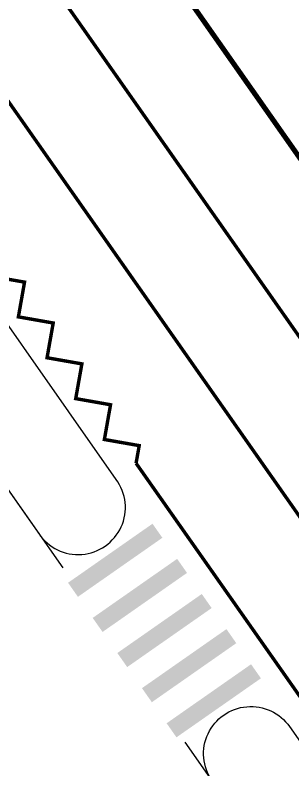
# Model space of a CAD drawing. Header units: millimetres. Extents: x 152904052 to 153933663, y 538271515 to 539240469.
# Drawn here: x 153265854 to 153273936, y 538763701 to 538785702 of the extents above; entities that cross this region are included whole.
import ezdxf

# ---------------------------------------------------------------- set-up
doc = ezdxf.new("R2010")
doc.units = ezdxf.units.MM
doc.layers.add('SCHM', color=9, linetype='Continuous')

msp = doc.modelspace()

# ---------------------------------------------------------------- linework, layer by layer
at = {"layer": 'SCHM', "const_width": 150}
msp.add_lwpolyline([(153315458.4, 538722523.6), (153243866.2, 538824767.8)], dxfattribs=at)
at = {"layer": 'SCHM', "ltscale": 0.3, "const_width": 100}
for points in [[(153280702.6, 538766929.7), (153253641.2, 538805577.3)], [(153278245.1, 538765208.9), (153263791, 538785851.6)]]:
    msp.add_lwpolyline(points, dxfattribs=at)
at = {"layer": 'SCHM', "ltscale": 0.0008}
for points in [[(153266540.5, 538770592.5, 1.02502), (153268793.1, 538772169.8), (153263343.3, 538779953, 1), (153261090.6, 538778375.7), (153263227.2, 538775324.4), (153141828.9, 538690320.3), (153139692.3, 538693371.7, 1), (153137439.6, 538691794.3), (153142859.9, 538684053.3, 1), (153145112.6, 538685630.7), (153142976, 538688682), (153264374.4, 538773686.1)], [(153274928.2, 538758613.7), (153153529.8, 538673609.6), (153155666.4, 538670558.3, -1), (153153413.7, 538668980.9), (153147993.4, 538676721.9, -1), (153150246.1, 538678299.3), (153152382.7, 538675247.9), (153273781, 538760252), (153271587.1, 538763385.2, -1), (153273839.8, 538764962.6), (153279374.8, 538757057.7, -1), (153277122.1, 538755480.4)]]:
    msp.add_lwpolyline(points, format="xyb", close=True, dxfattribs=at)
at = {"layer": 'SCHM', "ltscale": 0.005, "const_width": 100}
msp.add_lwpolyline([(153269373.4, 538772639), (153269464.1, 538773153.2), (153268451.3, 538773331.8), (153268629.9, 538774344.5), (153267617.1, 538774523.1), (153267795.7, 538775535.9), (153266782.9, 538775714.5), (153266961.5, 538776727.2), (153265948.7, 538776905.8), (153266127.3, 538777918.6), (153265114.5, 538778097.2), (153265293.1, 538779109.9), (153264280.3, 538779288.5), (153264458.9, 538780301.3), (153263965, 538780388.4)], dxfattribs=at)
at = {"layer": 'SCHM'}
for points in [[(153264539, 538767697.5), (153261671.2, 538771793.2), (153264374.4, 538773686.1), (153267242.2, 538769590.3)], [(153268668.6, 538763020.3), (153271651.2, 538758760.7), (153273781, 538760252), (153270798.4, 538764511.5)]]:
    msp.add_lwpolyline(points, dxfattribs=at)
at = {"layer": 'SCHM', "ltscale": 0.05, "const_width": 100}
msp.add_lwpolyline([(153274511.5, 538765310.8), (153269373.4, 538772639)], dxfattribs=at)
at = {"layer": 'SCHM'}
for points in [[(153267680.7, 538768746.2), (153270138.2, 538770466.9), (153267393.9, 538769155.7), (153269851.4, 538770876.5)], [(153268397.7, 538767722.2), (153270855.1, 538769443), (153268110.9, 538768131.8), (153270568.3, 538769852.5)], [(153269114.6, 538766698.3), (153271572.1, 538768419), (153268827.9, 538767107.9), (153271285.3, 538768828.6)], [(153269831.6, 538765674.3), (153272289.1, 538767395.1), (153269544.8, 538766083.9), (153272002.3, 538767804.7)], [(153270548.6, 538764650.4), (153273006, 538766371.1), (153270261.8, 538765060), (153272719.3, 538766780.7)]]:
    msp.add_solid(points, dxfattribs=at)

doc.saveas('drawing.dxf')
